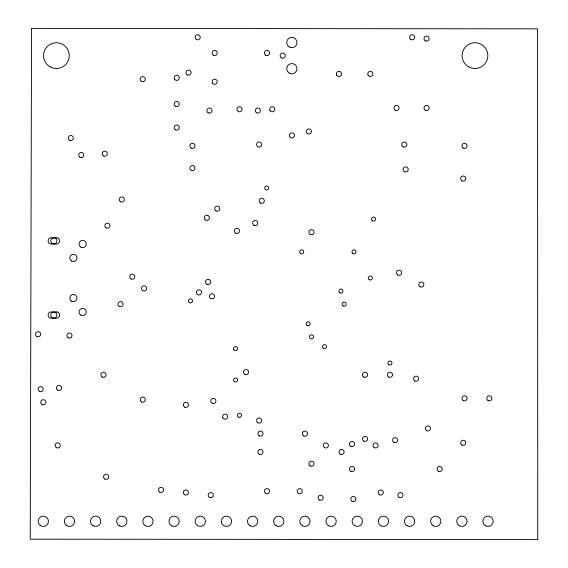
<?xml version="1.0" encoding="UTF-8"?>
<svg xmlns="http://www.w3.org/2000/svg" width="568" height="568" viewBox="0 0 568 568"><rect width="100%" height="100%" fill="white"/><g stroke="black" fill="none" stroke-linecap="round" stroke-linejoin="round"><path stroke-width="0.85" d="M31.545 28.4L30.239 539.181L537.761 539.6L537.534 28.833L31.545 28.4M56.921 237.822L50.744 237.822A2.847 2.847 0 0 0 48.166 240.91A2.847 2.847 0 0 0 50.744 243.999L56.921 243.999A2.847 2.847 0 0 0 59.498 240.91A2.847 2.847 0 0 0 56.921 237.822M56.921 311.974L50.744 311.974A2.847 2.847 0 0 0 48.166 315.07A2.847 2.847 0 0 0 50.744 318.158L56.921 318.158A2.847 2.847 0 0 0 59.498 315.07A2.847 2.847 0 0 0 56.921 311.974M71.603 301.196A3.607 3.607 0 0 0 77.007 298.072A3.607 3.607 0 0 0 71.603 294.948A3.607 3.607 0 0 0 71.603 301.196M141.439 81.394A2.577 2.577 0 0 0 145.302 79.165A2.577 2.577 0 0 0 141.439 76.936A2.577 2.577 0 0 0 141.439 81.394M71.603 261.024A3.607 3.607 0 0 0 77.007 257.907A3.607 3.607 0 0 0 71.603 254.784A3.607 3.607 0 0 0 71.603 261.024M210.771 298.534A2.577 2.577 0 0 0 214.633 296.304A2.577 2.577 0 0 0 210.771 294.068A2.577 2.577 0 0 0 210.771 298.534M106.124 227.896A2.577 2.577 0 0 0 109.986 225.666A2.577 2.577 0 0 0 106.124 223.437A2.577 2.577 0 0 0 106.124 227.896M420.057 286.762A2.577 2.577 0 0 0 423.92 284.525A2.577 2.577 0 0 0 420.057 282.296A2.577 2.577 0 0 0 420.057 286.762M395.207 110.171A2.577 2.577 0 0 0 399.07 107.941A2.577 2.577 0 0 0 395.207 105.712A2.577 2.577 0 0 0 395.207 110.171M257.858 422.798A2.577 2.577 0 0 0 261.72 420.568A2.577 2.577 0 0 0 257.858 418.339A2.577 2.577 0 0 0 257.858 422.798M257.858 146.8A2.577 2.577 0 0 0 261.72 144.563A2.577 2.577 0 0 0 257.858 142.334A2.577 2.577 0 0 0 257.858 146.8M130.981 278.909A2.577 2.577 0 0 0 134.843 276.68A2.577 2.577 0 0 0 130.981 274.45A2.577 2.577 0 0 0 130.981 278.909M206.844 284.142A2.577 2.577 0 0 0 210.707 281.913A2.577 2.577 0 0 0 206.844 279.683A2.577 2.577 0 0 0 206.844 284.142M142.753 290.681A2.577 2.577 0 0 0 146.615 288.452A2.577 2.577 0 0 0 142.753 286.222A2.577 2.577 0 0 0 142.753 290.681M197.685 294.607A2.577 2.577 0 0 0 201.548 292.378A2.577 2.577 0 0 0 197.685 290.149A2.577 2.577 0 0 0 197.685 294.607M426.596 430.643A2.577 2.577 0 0 0 430.459 428.414A2.577 2.577 0 0 0 426.596 426.185A2.577 2.577 0 0 0 426.596 430.643M438.368 471.191A2.577 2.577 0 0 0 442.231 468.962A2.577 2.577 0 0 0 438.368 466.733A2.577 2.577 0 0 0 438.368 471.191M461.919 445.035A2.577 2.577 0 0 0 465.781 442.806A2.577 2.577 0 0 0 461.919 440.576A2.577 2.577 0 0 0 461.919 445.035M379.509 494.742A2.577 2.577 0 0 0 383.372 492.513A2.577 2.577 0 0 0 379.509 490.283A2.577 2.577 0 0 0 379.509 494.742M265.71 493.429A2.577 2.577 0 0 0 269.573 491.199A2.577 2.577 0 0 0 265.71 488.97A2.577 2.577 0 0 0 265.71 493.429M184.607 494.742A2.577 2.577 0 0 0 188.469 492.513A2.577 2.577 0 0 0 184.607 490.283A2.577 2.577 0 0 0 184.607 494.742M159.757 492.122A2.577 2.577 0 0 0 163.619 489.893A2.577 2.577 0 0 0 159.757 487.663A2.577 2.577 0 0 0 159.757 492.122M104.817 479.044A2.577 2.577 0 0 0 108.68 476.815A2.577 2.577 0 0 0 104.817 474.585A2.577 2.577 0 0 0 104.817 479.044M399.126 497.355A2.577 2.577 0 0 0 402.989 495.126A2.577 2.577 0 0 0 399.126 492.896A2.577 2.577 0 0 0 399.126 497.355M374.276 447.648A2.577 2.577 0 0 0 378.139 445.418A2.577 2.577 0 0 0 374.276 443.189A2.577 2.577 0 0 0 374.276 447.648M363.811 377.017A2.577 2.577 0 0 0 367.673 374.788A2.577 2.577 0 0 0 363.811 372.558A2.577 2.577 0 0 0 363.811 377.017M388.668 377.017A2.577 2.577 0 0 0 392.531 374.788A2.577 2.577 0 0 0 388.668 372.558A2.577 2.577 0 0 0 388.668 377.017M463.225 400.561A2.577 2.577 0 0 0 467.088 398.331A2.577 2.577 0 0 0 463.225 396.102A2.577 2.577 0 0 0 463.225 400.561M488.075 400.561A2.577 2.577 0 0 0 491.938 398.331A2.577 2.577 0 0 0 488.075 396.102A2.577 2.577 0 0 0 488.075 400.561M56.417 447.648A2.577 2.577 0 0 0 60.279 445.418A2.577 2.577 0 0 0 56.417 443.189A2.577 2.577 0 0 0 56.417 447.648M141.439 401.867A2.577 2.577 0 0 0 145.302 399.638A2.577 2.577 0 0 0 141.439 397.408A2.577 2.577 0 0 0 141.439 401.867M102.197 377.017A2.577 2.577 0 0 0 106.06 374.788A2.577 2.577 0 0 0 102.197 372.558A2.577 2.577 0 0 0 102.197 377.017M42.032 404.487A2.577 2.577 0 0 0 45.894 402.25A2.577 2.577 0 0 0 42.032 400.021A2.577 2.577 0 0 0 42.032 404.487M213.383 55.231A2.577 2.577 0 0 0 217.246 53.002A2.577 2.577 0 0 0 213.383 50.772A2.577 2.577 0 0 0 213.383 55.231M265.71 55.231A2.577 2.577 0 0 0 269.573 53.002A2.577 2.577 0 0 0 265.71 50.772A2.577 2.577 0 0 0 265.71 55.231M36.799 336.462A2.577 2.577 0 0 0 40.662 334.232A2.577 2.577 0 0 0 36.799 332.003A2.577 2.577 0 0 0 36.799 336.462M57.73 390.095A2.577 2.577 0 0 0 61.592 387.866A2.577 2.577 0 0 0 57.73 385.636A2.577 2.577 0 0 0 57.73 390.095M68.188 337.775A2.577 2.577 0 0 0 72.051 335.546A2.577 2.577 0 0 0 68.188 333.317A2.577 2.577 0 0 0 68.188 337.775M39.412 391.402A2.577 2.577 0 0 0 43.275 389.172A2.577 2.577 0 0 0 39.412 386.943A2.577 2.577 0 0 0 39.412 391.402M212.446 83.07A2.577 2.577 0 0 0 216.905 83.07A2.577 2.577 0 0 0 214.676 79.208A2.577 2.577 0 0 0 212.446 83.07M196.379 39.533A2.577 2.577 0 0 0 200.241 37.303A2.577 2.577 0 0 0 196.379 35.074A2.577 2.577 0 0 0 196.379 39.533M281.401 57.851A2.577 2.577 0 0 0 285.264 55.621A2.577 2.577 0 0 0 281.401 53.392A2.577 2.577 0 0 0 281.401 57.851M256.551 112.783A2.577 2.577 0 0 0 260.414 110.554A2.577 2.577 0 0 0 256.551 108.325A2.577 2.577 0 0 0 256.551 112.783M237.296 110.54A2.577 2.577 0 0 0 241.755 110.54A2.577 2.577 0 0 0 239.526 106.677A2.577 2.577 0 0 0 237.296 110.54M208.151 112.783A2.577 2.577 0 0 0 212.013 110.554A2.577 2.577 0 0 0 208.151 108.325A2.577 2.577 0 0 0 208.151 112.783M175.455 106.244A2.577 2.577 0 0 0 179.318 104.015A2.577 2.577 0 0 0 175.455 101.786A2.577 2.577 0 0 0 175.455 106.244M175.455 129.795A2.577 2.577 0 0 0 179.318 127.559A2.577 2.577 0 0 0 175.455 125.329A2.577 2.577 0 0 0 175.455 129.795M174.511 79.144A2.577 2.577 0 0 0 178.97 79.144A2.577 2.577 0 0 0 176.74 75.281A2.577 2.577 0 0 0 174.511 79.144M103.511 155.952A2.577 2.577 0 0 0 107.373 153.722A2.577 2.577 0 0 0 103.511 151.493A2.577 2.577 0 0 0 103.511 155.952M69.502 140.253A2.577 2.577 0 0 0 73.364 138.024A2.577 2.577 0 0 0 69.502 135.795A2.577 2.577 0 0 0 69.502 140.253M79.96 157.258A2.577 2.577 0 0 0 83.823 155.028A2.577 2.577 0 0 0 79.96 152.799A2.577 2.577 0 0 0 79.96 157.258M425.29 40.846A2.577 2.577 0 0 0 429.152 38.617A2.577 2.577 0 0 0 425.29 36.387A2.577 2.577 0 0 0 425.29 40.846M410.905 39.533A2.577 2.577 0 0 0 414.768 37.303A2.577 2.577 0 0 0 410.905 35.074A2.577 2.577 0 0 0 410.905 39.533M425.29 110.171A2.577 2.577 0 0 0 429.152 107.941A2.577 2.577 0 0 0 425.29 105.712A2.577 2.577 0 0 0 425.29 110.171M463.225 148.106A2.577 2.577 0 0 0 467.088 145.877A2.577 2.577 0 0 0 463.225 143.647A2.577 2.577 0 0 0 463.225 148.106M461.919 180.809A2.577 2.577 0 0 0 465.781 178.579A2.577 2.577 0 0 0 461.919 176.343A2.577 2.577 0 0 0 461.919 180.809M404.359 171.65A2.577 2.577 0 0 0 408.222 169.42A2.577 2.577 0 0 0 404.359 167.191A2.577 2.577 0 0 0 404.359 171.65M403.053 146.8A2.577 2.577 0 0 0 406.915 144.563A2.577 2.577 0 0 0 403.053 142.334A2.577 2.577 0 0 0 403.053 146.8M191.146 148.106A2.577 2.577 0 0 0 195.009 145.877A2.577 2.577 0 0 0 191.146 143.647A2.577 2.577 0 0 0 191.146 148.106M191.146 170.343A2.577 2.577 0 0 0 195.009 168.114A2.577 2.577 0 0 0 191.146 165.884A2.577 2.577 0 0 0 191.146 170.343M234.584 381.774A2.031 2.031 0 0 0 237.63 380.02A2.031 2.031 0 0 0 234.584 378.26A2.031 2.031 0 0 0 234.584 381.774M233.846 349.639A2.031 2.031 0 0 0 237.36 349.639A2.031 2.031 0 0 0 235.599 346.594A2.031 2.031 0 0 0 233.846 349.639M265.725 189.748A2.031 2.031 0 0 0 268.763 187.987A2.031 2.031 0 0 0 265.725 186.233A2.031 2.031 0 0 0 265.725 189.748M269.999 110.54A2.577 2.577 0 0 0 274.458 110.54A2.577 2.577 0 0 0 272.228 106.677A2.577 2.577 0 0 0 269.999 110.54M290.56 137.641A2.577 2.577 0 0 0 294.423 135.411A2.577 2.577 0 0 0 290.56 133.182A2.577 2.577 0 0 0 290.56 137.641M324.569 447.648A2.577 2.577 0 0 0 328.432 445.418A2.577 2.577 0 0 0 324.569 443.189A2.577 2.577 0 0 0 324.569 447.648M336.71 75.217A2.577 2.577 0 0 0 341.169 75.217A2.577 2.577 0 0 0 338.94 71.355A2.577 2.577 0 0 0 336.71 75.217M310.185 465.966A2.577 2.577 0 0 0 314.047 463.729A2.577 2.577 0 0 0 310.185 461.5A2.577 2.577 0 0 0 310.185 465.966M350.733 471.191A2.577 2.577 0 0 0 354.595 468.962A2.577 2.577 0 0 0 350.733 466.733A2.577 2.577 0 0 0 350.733 471.191M187.227 74.855A2.577 2.577 0 0 0 191.089 72.626A2.577 2.577 0 0 0 187.227 70.397A2.577 2.577 0 0 0 187.227 74.855M244.78 374.397A2.577 2.577 0 0 0 248.642 372.168A2.577 2.577 0 0 0 244.78 369.938A2.577 2.577 0 0 0 244.78 374.397M209.464 497.355A2.577 2.577 0 0 0 213.327 495.126A2.577 2.577 0 0 0 209.464 492.896A2.577 2.577 0 0 0 209.464 497.355M307.565 133.714A2.577 2.577 0 0 0 311.427 131.485A2.577 2.577 0 0 0 307.565 129.256A2.577 2.577 0 0 0 307.565 133.714M350.733 446.341A2.577 2.577 0 0 0 354.595 444.112A2.577 2.577 0 0 0 350.733 441.883A2.577 2.577 0 0 0 350.733 446.341M368.1 75.217A2.577 2.577 0 0 0 372.558 75.217A2.577 2.577 0 0 0 370.329 71.355A2.577 2.577 0 0 0 368.1 75.217M340.267 454.187A2.577 2.577 0 0 0 344.13 451.958A2.577 2.577 0 0 0 340.267 449.728A2.577 2.577 0 0 0 340.267 454.187M310.185 234.435A2.577 2.577 0 0 0 314.047 232.206A2.577 2.577 0 0 0 310.185 229.976A2.577 2.577 0 0 0 310.185 234.435M363.811 441.109A2.577 2.577 0 0 0 367.673 438.879A2.577 2.577 0 0 0 363.811 436.65A2.577 2.577 0 0 0 363.811 441.109M414.825 380.936A2.577 2.577 0 0 0 418.687 378.707A2.577 2.577 0 0 0 414.825 376.477A2.577 2.577 0 0 0 414.825 380.936M393.901 442.415A2.577 2.577 0 0 0 397.763 440.186A2.577 2.577 0 0 0 393.901 437.956A2.577 2.577 0 0 0 393.901 442.415M303.639 435.876A2.577 2.577 0 0 0 307.501 433.647A2.577 2.577 0 0 0 303.639 431.417A2.577 2.577 0 0 0 303.639 435.876M397.82 274.983A2.577 2.577 0 0 0 401.683 272.754A2.577 2.577 0 0 0 397.82 270.524A2.577 2.577 0 0 0 397.82 274.983M307.189 325.528A2.031 2.031 0 0 0 310.234 323.767A2.031 2.031 0 0 0 307.189 322.013A2.031 2.031 0 0 0 307.189 325.528M339.891 292.825A2.031 2.031 0 0 0 342.937 291.072A2.031 2.031 0 0 0 339.891 289.311A2.031 2.031 0 0 0 339.891 292.825M388.938 364.77A2.031 2.031 0 0 0 391.984 363.009A2.031 2.031 0 0 0 388.938 361.255A2.031 2.031 0 0 0 388.938 364.77M323.533 348.411A2.031 2.031 0 0 0 326.579 346.657A2.031 2.031 0 0 0 323.533 344.897A2.031 2.031 0 0 0 323.533 348.411M343.157 305.904A2.031 2.031 0 0 0 346.203 304.15A2.031 2.031 0 0 0 343.157 302.389A2.031 2.031 0 0 0 343.157 305.904M369.321 279.747A2.031 2.031 0 0 0 372.36 277.986A2.031 2.031 0 0 0 369.321 276.233A2.031 2.031 0 0 0 369.321 279.747M352.969 253.584A2.031 2.031 0 0 0 356.015 251.83A2.031 2.031 0 0 0 352.969 250.069A2.031 2.031 0 0 0 352.969 253.584M310.455 338.606A2.031 2.031 0 0 0 313.5 336.852A2.031 2.031 0 0 0 310.455 335.092A2.031 2.031 0 0 0 310.455 338.606M300.649 253.584A2.031 2.031 0 0 0 303.695 251.83A2.031 2.031 0 0 0 300.649 250.069A2.031 2.031 0 0 0 300.649 253.584M372.58 220.881A2.031 2.031 0 0 0 375.625 219.127A2.031 2.031 0 0 0 372.58 217.366A2.031 2.031 0 0 0 372.58 220.881M238.51 417.089A2.031 2.031 0 0 0 241.556 415.336A2.031 2.031 0 0 0 238.51 413.575A2.031 2.031 0 0 0 238.51 417.089M189.464 302.63A2.031 2.031 0 0 0 192.509 300.877A2.031 2.031 0 0 0 189.464 299.116A2.031 2.031 0 0 0 189.464 302.63M298.406 493.429A2.577 2.577 0 0 0 302.268 491.199A2.577 2.577 0 0 0 298.406 488.97A2.577 2.577 0 0 0 298.406 493.429M212.077 403.173A2.577 2.577 0 0 0 215.939 400.944A2.577 2.577 0 0 0 212.077 398.715A2.577 2.577 0 0 0 212.077 403.173M216.003 210.891A2.577 2.577 0 0 0 219.866 208.662A2.577 2.577 0 0 0 216.003 206.432A2.577 2.577 0 0 0 216.003 210.891M222.904 417.927A2.577 2.577 0 0 0 227.37 417.927A2.577 2.577 0 0 0 225.134 414.065A2.577 2.577 0 0 0 222.904 417.927M235.621 233.129A2.577 2.577 0 0 0 239.483 230.899A2.577 2.577 0 0 0 235.621 228.67A2.577 2.577 0 0 0 235.621 233.129M259.164 435.876A2.577 2.577 0 0 0 263.027 433.647A2.577 2.577 0 0 0 259.164 431.417A2.577 2.577 0 0 0 259.164 435.876M260.478 203.046A2.577 2.577 0 0 0 264.34 200.816A2.577 2.577 0 0 0 260.478 198.58A2.577 2.577 0 0 0 260.478 203.046M184.607 407.1A2.577 2.577 0 0 0 188.469 404.87A2.577 2.577 0 0 0 184.607 402.641A2.577 2.577 0 0 0 184.607 407.1M205.538 220.05A2.577 2.577 0 0 0 209.4 217.821A2.577 2.577 0 0 0 205.538 215.584A2.577 2.577 0 0 0 205.538 220.05M319.337 499.975A2.577 2.577 0 0 0 323.199 497.745A2.577 2.577 0 0 0 319.337 495.509A2.577 2.577 0 0 0 319.337 499.975M253.939 225.283A2.577 2.577 0 0 0 257.801 223.046A2.577 2.577 0 0 0 253.939 220.817A2.577 2.577 0 0 0 253.939 225.283M120.515 201.732A2.577 2.577 0 0 0 124.378 199.503A2.577 2.577 0 0 0 120.515 197.274A2.577 2.577 0 0 0 120.515 201.732M119.202 306.379A2.577 2.577 0 0 0 123.064 304.15A2.577 2.577 0 0 0 119.202 301.92A2.577 2.577 0 0 0 119.202 306.379M259.164 454.187A2.577 2.577 0 0 0 263.027 451.958A2.577 2.577 0 0 0 259.164 449.728A2.577 2.577 0 0 0 259.164 454.187M352.039 501.281A2.577 2.577 0 0 0 355.902 499.052A2.577 2.577 0 0 0 352.039 496.822A2.577 2.577 0 0 0 352.039 501.281M40.74 525.748A5.147 5.147 0 0 0 48.465 521.289A5.147 5.147 0 0 0 40.74 516.83A5.147 5.147 0 0 0 40.74 525.748M66.903 525.748A5.147 5.147 0 0 0 74.628 521.289A5.147 5.147 0 0 0 66.903 516.83A5.147 5.147 0 0 0 66.903 525.748M93.067 525.748A5.147 5.147 0 0 0 100.792 521.289A5.147 5.147 0 0 0 93.067 516.83A5.147 5.147 0 0 0 93.067 525.748M119.223 525.748A5.147 5.147 0 0 0 126.948 521.289A5.147 5.147 0 0 0 119.223 516.83A5.147 5.147 0 0 0 119.223 525.748M145.387 525.748A5.147 5.147 0 0 0 153.112 521.289A5.147 5.147 0 0 0 145.387 516.83A5.147 5.147 0 0 0 145.387 525.748M171.55 525.748A5.147 5.147 0 0 0 179.275 521.289A5.147 5.147 0 0 0 171.55 516.83A5.147 5.147 0 0 0 171.55 525.748M197.707 525.748A5.147 5.147 0 0 0 205.431 521.289A5.147 5.147 0 0 0 197.707 516.83A5.147 5.147 0 0 0 197.707 525.748M223.87 525.748A5.147 5.147 0 0 0 231.595 521.289A5.147 5.147 0 0 0 223.87 516.83A5.147 5.147 0 0 0 223.87 525.748M250.034 525.748A5.147 5.147 0 0 0 257.758 521.289A5.147 5.147 0 0 0 250.034 516.83A5.147 5.147 0 0 0 250.034 525.748M276.19 525.748A5.147 5.147 0 0 0 283.915 521.289A5.147 5.147 0 0 0 276.19 516.83A5.147 5.147 0 0 0 276.19 525.748M302.353 525.748A5.147 5.147 0 0 0 310.078 521.289A5.147 5.147 0 0 0 302.353 516.83A5.147 5.147 0 0 0 302.353 525.748M328.517 525.748A5.147 5.147 0 0 0 336.242 521.289A5.147 5.147 0 0 0 328.517 516.83A5.147 5.147 0 0 0 328.517 525.748M354.673 525.748A5.147 5.147 0 0 0 362.398 521.289A5.147 5.147 0 0 0 354.673 516.83A5.147 5.147 0 0 0 354.673 525.748M380.837 525.748A5.147 5.147 0 0 0 388.562 521.289A5.147 5.147 0 0 0 380.837 516.83A5.147 5.147 0 0 0 380.837 525.748M407 525.748A5.147 5.147 0 0 0 414.725 521.289A5.147 5.147 0 0 0 407 516.83A5.147 5.147 0 0 0 407 525.748M433.157 525.748A5.147 5.147 0 0 0 440.882 521.289A5.147 5.147 0 0 0 433.157 516.83A5.147 5.147 0 0 0 433.157 525.748M459.32 525.748A5.147 5.147 0 0 0 467.045 521.289A5.147 5.147 0 0 0 459.32 516.83A5.147 5.147 0 0 0 459.32 525.748M485.484 525.748A5.147 5.147 0 0 0 493.209 521.289A5.147 5.147 0 0 0 485.484 516.83A5.147 5.147 0 0 0 485.484 525.748M289.275 46.995A5.147 5.147 0 0 0 297 42.536A5.147 5.147 0 0 0 289.275 38.077A5.147 5.147 0 0 0 289.275 46.995M289.275 73.158A5.147 5.147 0 0 0 297 68.7A5.147 5.147 0 0 0 289.275 64.241A5.147 5.147 0 0 0 289.275 73.158M468.536 66.768A12.872 12.872 0 0 0 487.848 55.621A12.872 12.872 0 0 0 468.536 44.467A12.872 12.872 0 0 0 468.536 66.768M49.963 66.768A12.872 12.872 0 0 0 69.275 55.621A12.872 12.872 0 0 0 49.963 44.467A12.872 12.872 0 0 0 49.963 66.768M80.869 247.123A3.607 3.607 0 0 0 86.279 243.999A3.607 3.607 0 0 0 80.869 240.875A3.607 3.607 0 0 0 80.869 247.123M80.869 315.098A3.607 3.607 0 0 0 86.279 311.974A3.607 3.607 0 0 0 80.869 308.857A3.607 3.607 0 0 0 80.869 315.098M52.291 243.587A3.088 3.088 0 0 0 56.921 240.91A3.088 3.088 0 0 0 52.291 238.233A3.088 3.088 0 0 0 52.291 243.587M52.291 317.746A3.088 3.088 0 0 0 56.921 315.07A3.088 3.088 0 0 0 52.291 312.393A3.088 3.088 0 0 0 52.291 317.746"/></g></svg>
